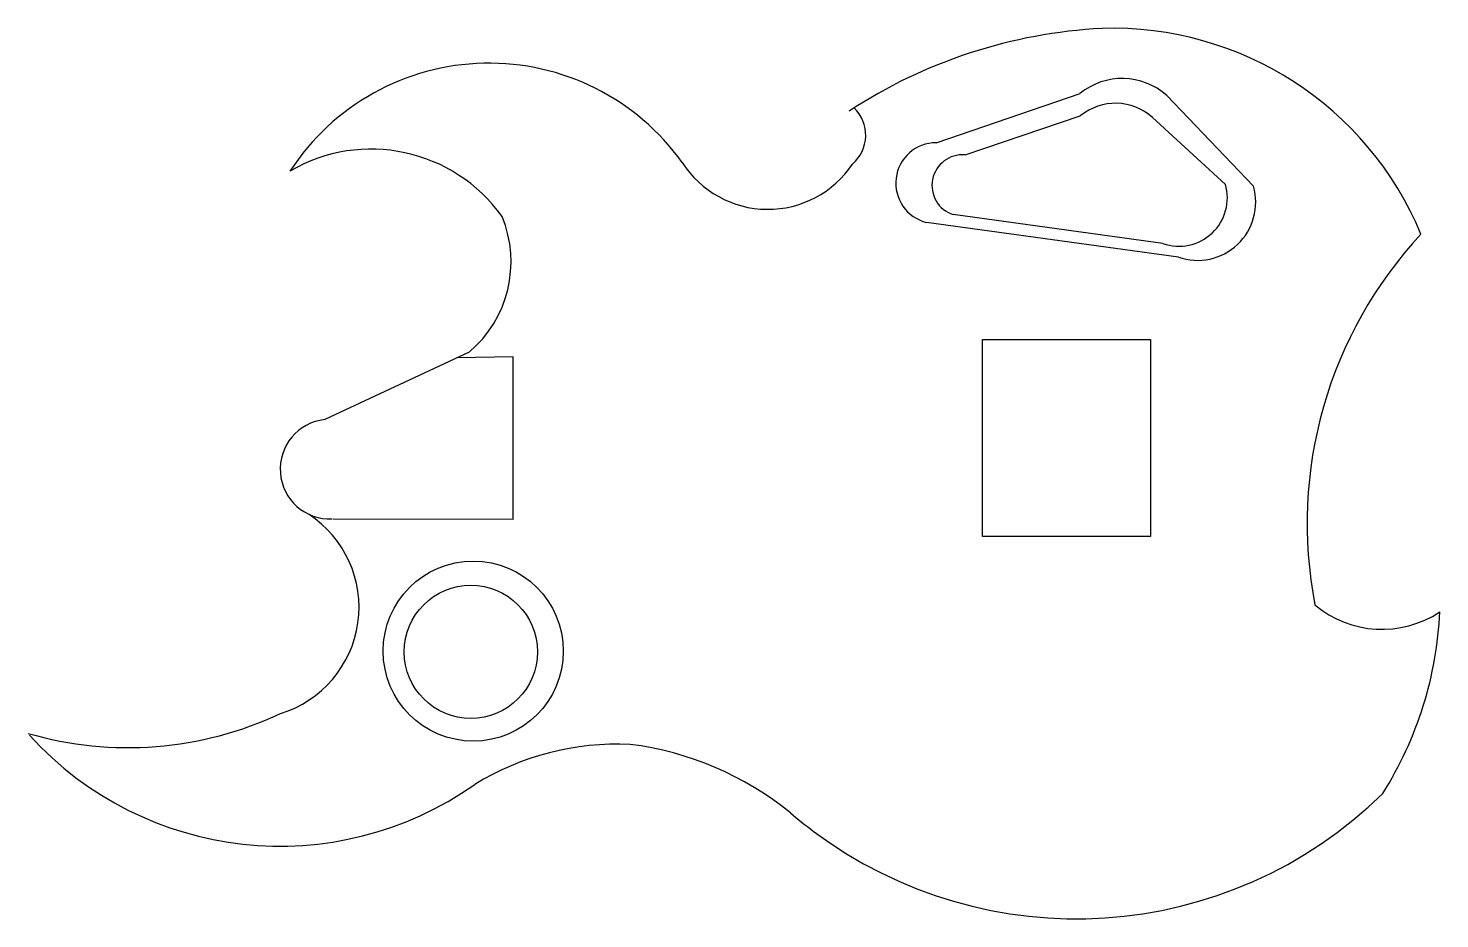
# Model space of a CAD drawing. Header units: millimetres. Extents: x -388 to 78, y -136 to 158.
import ezdxf

# ---------------------------------------------------------------- set-up
doc = ezdxf.new("R2010")
doc.units = ezdxf.units.MM
doc.layers.get('0').update_dxf_attribs({"linetype": 'CONTINUOUS'})

msp = doc.modelspace()

# ---------------------------------------------------------------- linework, layer by layer
for p, q in [((-88.64, 120.15), (-41.16, 136.37)), ((16.08, 105.8), (-12.5, 135.7)), ((-79.12, 116.15), (-41.06, 129.01)), ((6.84, 106.39), (-17.18, 128.45)), ((-8.7, 82.37), (-91.8, 93.83)), ((-13.81, 86.87), (-83.06, 96.42)), ((-242.78, 51.01), (-290.47, 28.75)), ((-228.25, 49.47), (-246.9, 49.09)), ((-228.25, -4.21), (-228.25, 49.47)), ((-228.25, -4.21), (-287.75, -4.09))]:
    msp.add_line(p, q)
msp.add_lwpolyline([(-17.88, 55.15), (-17.88, -9.89), (-73.33, -9.89), (-73.33, 55.15)], close=True)
for centre, radius in [((-241.46, -47.67), 29.73), ((-242.26, -47.93), 21.99)]:
    msp.add_circle(centre, radius)
for centre, radius, start, end in [((-25.06, -10.5), 168.61, 92.9948, 123.195), ((-30.44, 47.67), 110.26, 22.5478, 91.7803), ((-236.25, 68), 78.4, 35.5732, 146.934), ((-27.23, 119.33), 22.02, 48.0356, 129.2687), ((-124.54, 122.61), 12.63, 311.0528, 45.765), ((-29.45, 114.8), 18.35, 48.0356, 129.2687), ((-275.17, 64.95), 53.07, 35.4826, 120.3033), ((-88.63, 106.8), 13.35, 90.0551, 256.2694), ((-144.19, 131.79), 33.63, 212.7344, 326.2143), ((-79.9, 106.04), 10.13, 85.596, 251.8103), ((-8.53, 101.96), 16, 250.7302, 16.0653), ((-2.36, 100.49), 19.19, 250.7302, 16.0653), ((-268.02, 80.81), 39.04, 310.2664, 22.5141), ((174.01, -5.58), 140.21, 137.0456, 191.0401), ((-288.73, 12.39), 16.45, 96.0622, 272.5908), ((-315.83, -33.21), 36.66, 287.0154, 56.8134), ((58.56, -5.93), 34.55, 230.0964, 303.4283), ((-44.8, -29.21), 122.52, 342.6701, 357.4001), ((-355.46, 38.56), 118.1, 253.8235, 295.2362), ((-44.8, -29.21), 122.52, 327.6974, 342.6701), ((-305.26, -0.44), 111.62, 222.2397, 305.1756), ((-193.75, -168.82), 90.44, 87.4296, 121.4645), ((-202.79, -182.46), 104.81, 50.9576, 82.8207), ((-42.41, 8.48), 144.52, 233.0851, 314.4542), ((-56, -7.32), 123.73, 229.2503, 233.7217)]:
    msp.add_arc(centre, radius, start, end)

doc.saveas('drawing.dxf')
